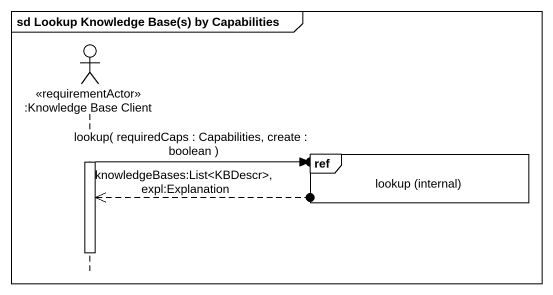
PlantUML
@startuml
mainframe sd Lookup Knowledge Base(s) by Capabilities
hide footbox
actor ":Knowledge Base Client" as Knowledge_Base_Client <<requirementActor>>

ref over Knowledge_Base_Client : lookup (internal)
activate Knowledge_Base_Client
Knowledge_Base_Client ->o] : lookup( requiredCaps : Capabilities, create : boolean )
Knowledge_Base_Client <<--o] : knowledgeBases:List<KBDescr>, expl:Explanation
deactivate Knowledge_Base_Client
@enduml
